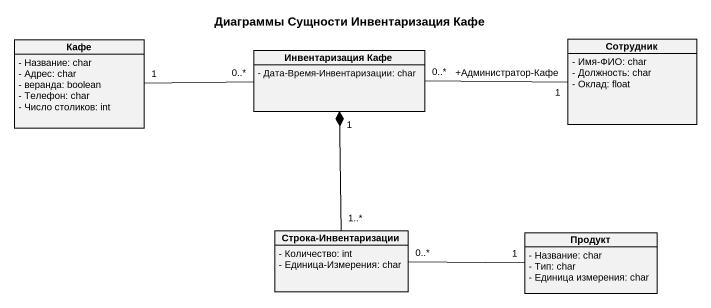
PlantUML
@startuml
title Диаграммы Сущности Инвентаризация Кафе
hide circle
hide empty members
skinparam classAttributeIconSize 0
class Кафе {
  - Название: char
  - Адрес: char
  - веранда: boolean
  - Телефон: char
  - Число столиков: int
}
class "Инвентаризация Кафе" as Инвентаризация_Кафе {
  - Дата-Время-Инвентаризации: char
}
class Сотрудник {
  - Имя-ФИО: char
  - Должность: char
  - Оклад: float
}
class "Строка-Инвентаризации" as Строка_Инвентаризации {
  - Количество: int
  - Единица-Измерения: char
}
class Продукт {
  - Название: char
  - Тип: char
  - Единица измерения: char
}
Кафе "1" -right- "0..*" Инвентаризация_Кафе
Сотрудник "+Администратор-Кафе\n1" -left- "0..*" Инвентаризация_Кафе
Строка_Инвентаризации "1..*" -up-* "1" Инвентаризация_Кафе
Строка_Инвентаризации "0..*" -right- "1" Продукт
@enduml
